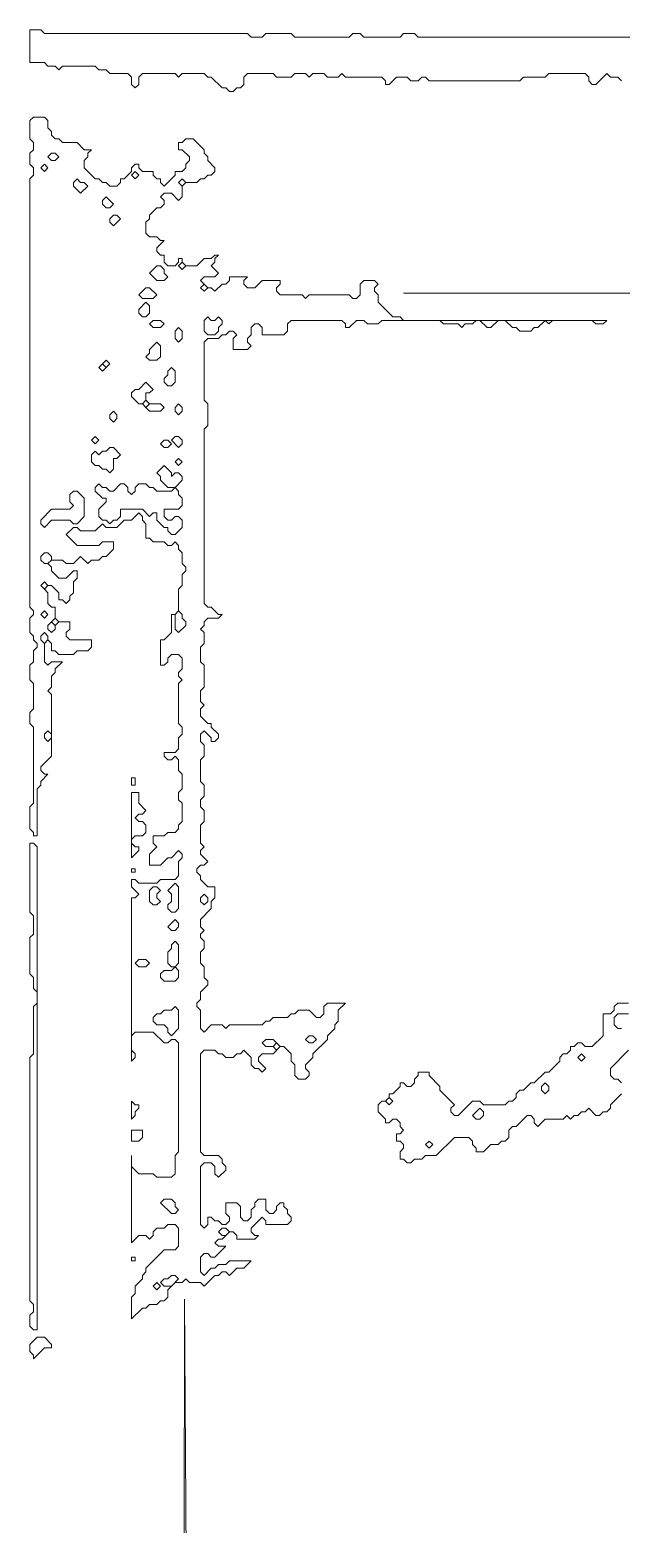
# Model space of a CAD drawing. Header units: millimetres. Extents: x 1 to 419, y 0 to 297.
# Drawn here: x 0.53 to 14.79, y 259.96 to 296 of the extents above; entities that cross this region are included whole.
import ezdxf

# ---------------------------------------------------------------- set-up
doc = ezdxf.new("R2010")
doc.units = ezdxf.units.MM
for name, color, linetype, lineweight in [('TRACE_CURVE', 6, 'Continuous', 0), ('TRACE_STRAIGHT', 5, 'Continuous', 0), ('TRACE_TEXT_SYMBOL', 6, 'Continuous', 0)]:
    doc.layers.add(name, color=color, linetype=linetype, lineweight=lineweight)

msp = doc.modelspace()

# ---------------------------------------------------------------- linework, layer by layer
at = {"layer": 'TRACE_CURVE', "color": 6}
for points in [[(16.201, 295.826), (9.896, 295.826), (9.808, 295.914), (9.546, 295.914), (9.458, 295.826), (8.582, 295.826), (8.495, 295.914), (8.32, 295.914), (8.232, 295.826), (6.918, 295.826), (6.831, 295.914), (6.218, 295.914), (6.13, 295.826), (5.867, 295.826), (5.78, 295.914), (0.876, 295.914), (0.788, 296.001), (0.525, 296.001), (0.525, 295.213), (0.876, 295.213), (0.963, 295.125), (1.138, 295.125), (1.226, 295.038), (1.314, 295.125), (2.102, 295.125), (2.189, 295.038), (2.365, 295.038), (2.452, 294.95), (2.89, 294.95), (2.978, 294.863), (2.978, 294.688), (3.065, 294.6), (3.153, 294.688), (3.153, 294.863), (3.24, 294.95), (4.028, 294.95), (4.116, 294.863), (4.204, 294.95), (4.729, 294.95), (4.817, 294.863), (4.904, 294.863), (5.167, 294.6), (5.254, 294.6), (5.342, 294.512), (5.43, 294.512), (5.517, 294.6), (5.605, 294.6), (5.692, 294.688), (5.692, 294.863), (5.78, 294.95), (6.393, 294.95), (6.48, 294.863), (6.831, 294.863)], [(6.831, 294.863), (6.918, 294.95), (7.181, 294.95), (7.269, 294.863), (7.356, 294.95), (7.619, 294.95), (7.707, 294.863), (7.969, 294.863), (8.057, 294.95), (8.144, 294.863), (9.02, 294.863), (9.108, 294.775), (9.108, 294.688), (9.195, 294.688), (9.37, 294.863), (9.633, 294.863), (9.721, 294.775), (9.896, 294.775), (9.983, 294.863), (10.071, 294.863), (10.159, 294.775), (12.348, 294.775), (12.436, 294.863), (12.961, 294.863), (13.049, 294.95), (13.924, 294.95), (14.012, 294.863), (14.012, 294.775), (14.099, 294.688), (14.187, 294.688), (14.45, 294.95), (14.537, 294.863), (14.712, 294.863), (14.8, 294.775)], [(0.613, 293.899), (0.525, 293.812), (0.525, 293.374), (0.613, 293.286), (0.613, 293.111), (0.525, 293.024), (0.525, 292.761), (0.613, 292.673), (0.613, 292.498), (0.525, 292.411), (0.525, 282.077), (0.613, 281.989), (0.613, 281.902), (0.525, 281.814), (0.525, 281.464), (0.613, 281.376), (0.613, 281.289), (0.701, 281.201), (0.701, 281.114), (0.613, 281.026), (0.613, 280.763), (0.525, 280.676), (0.525, 280.325), (0.613, 280.238), (0.613, 279.625), (0.525, 279.537), (0.525, 279.275), (0.613, 279.187), (0.613, 277.348), (0.525, 277.26), (0.525, 276.735), (0.613, 276.647), (0.613, 276.56), (0.701, 276.56), (0.701, 277.698), (0.788, 277.786), (0.788, 277.873), (0.963, 278.048), (0.876, 278.048), (0.788, 278.136), (0.788, 278.224), (1.051, 278.486), (1.051, 279.975), (0.963, 280.063), (1.051, 280.15), (1.051, 280.413), (1.138, 280.501), (1.138, 280.588), (1.314, 280.763), (1.051, 280.763), (0.963, 280.676), (0.876, 280.763), (0.876, 281.201), (0.963, 281.289), (1.051, 281.201), (1.051, 281.026), (1.138, 281.026), (1.226, 280.938), (1.576, 280.938), (1.664, 281.026), (1.927, 281.026), (2.014, 281.114), (2.014, 281.289), (1.489, 281.289)], [(4.904, 292.498), (4.992, 292.586), (4.992, 292.673), (4.817, 292.849), (4.817, 292.936), (4.729, 293.024), (4.729, 293.111), (4.466, 293.374), (4.291, 293.374), (4.204, 293.286), (4.116, 293.286), (4.116, 293.111), (4.204, 293.111), (4.379, 292.936), (4.379, 292.849), (4.291, 292.761), (4.291, 292.673), (4.204, 292.586), (4.028, 292.586), (4.028, 292.498), (3.766, 292.236), (3.678, 292.323), (3.678, 292.411), (3.591, 292.411), (3.503, 292.498), (3.503, 292.586), (3.24, 292.586), (3.153, 292.673), (3.153, 292.761), (3.065, 292.761), (2.978, 292.673), (2.978, 292.586), (2.802, 292.411), (2.715, 292.411), (2.715, 292.323), (2.627, 292.236), (2.452, 292.236), (2.365, 292.323), (2.277, 292.323), (2.189, 292.411), (2.102, 292.411), (1.839, 292.673), (1.839, 292.849), (1.927, 292.936), (1.927, 293.024), (2.014, 293.111), (1.839, 293.111), (1.664, 293.286), (1.314, 293.286), (1.226, 293.374), (1.138, 293.374), (1.051, 293.462), (1.051, 293.549), (0.963, 293.637), (0.963, 293.812), (0.876, 293.899), (0.613, 293.899)], [(6.48, 289.783), (6.568, 289.871), (6.568, 289.959), (6.13, 289.959), (5.955, 289.783), (5.78, 289.783), (5.692, 289.871), (5.692, 289.959), (5.78, 290.046), (5.342, 290.046), (5.342, 289.959), (5.254, 289.871), (5.167, 289.871), (4.992, 289.696), (4.904, 289.783), (4.817, 289.783), (4.641, 289.959), (4.729, 290.046), (4.992, 290.046), (5.079, 290.134), (4.904, 290.309), (4.992, 290.396), (4.992, 290.484), (5.079, 290.572), (4.992, 290.572), (4.904, 290.484), (4.729, 290.484), (4.554, 290.309), (4.291, 290.309), (4.204, 290.396), (4.204, 290.484), (4.116, 290.484), (4.116, 290.396), (4.028, 290.309), (3.853, 290.309), (3.766, 290.396), (3.766, 290.572), (3.678, 290.572), (3.591, 290.659), (3.591, 290.747), (3.766, 290.922), (3.678, 290.922), (3.591, 291.009), (3.415, 291.009), (3.328, 291.097), (3.328, 291.36), (3.415, 291.447), (3.415, 291.535), (3.591, 291.71), (3.678, 291.71), (3.766, 291.798), (3.766, 291.885), (3.678, 291.973), (3.766, 292.06), (3.941, 292.06), (4.116, 291.885), (4.204, 291.973), (4.204, 292.236), (4.291, 292.323), (4.554, 292.323), (4.641, 292.411), (4.729, 292.411), (4.817, 292.498), (4.904, 292.498)], [(5.867, 288.82), (5.955, 288.908), (6.043, 288.908), (6.13, 288.82), (6.13, 288.645), (6.656, 288.645), (6.743, 288.733), (6.743, 288.908), (6.831, 288.995), (8.057, 288.995), (8.144, 288.908), (8.144, 288.82), (8.232, 288.82), (8.407, 288.995), (8.582, 288.995), (8.67, 288.908), (8.933, 288.908), (9.02, 288.995), (10.421, 288.995), (10.509, 288.908), (10.859, 288.908), (10.947, 288.82), (11.034, 288.908), (11.21, 288.908), (11.297, 288.995), (11.385, 288.995), (11.56, 288.82), (11.647, 288.82), (11.823, 288.995), (11.998, 288.995), (12.173, 288.82), (12.26, 288.82), (12.348, 288.733), (12.611, 288.733), (12.698, 288.82), (12.786, 288.82), (12.961, 288.995), (13.049, 288.908), (13.136, 288.995), (14.099, 288.995), (14.187, 288.908), (14.362, 288.908), (14.45, 288.995), (9.546, 288.995), (9.458, 289.083), (9.283, 289.083), (8.933, 289.433), (8.933, 289.608), (8.845, 289.696), (8.845, 289.783), (8.933, 289.871), (8.845, 289.959), (8.582, 289.959), (8.495, 289.871), (8.495, 289.608), (8.407, 289.521), (8.32, 289.521), (8.232, 289.608), (7.269, 289.608), (7.181, 289.521), (7.094, 289.608), (6.568, 289.608), (6.48, 289.696), (6.48, 289.783)], [(4.641, 276.385), (4.641, 276.822), (4.729, 276.91), (4.729, 277.173), (4.641, 277.26), (4.641, 277.435), (4.729, 277.523), (4.729, 277.786), (4.641, 277.873), (4.641, 278.399), (4.729, 278.486), (4.729, 278.749), (4.641, 278.837), (4.641, 279.012), (4.729, 279.099), (4.904, 278.924), (4.904, 278.837), (4.992, 278.837), (5.079, 278.924), (5.079, 279.012), (4.904, 279.187), (4.904, 279.275), (4.817, 279.275), (4.641, 279.45), (4.641, 279.625), (4.729, 279.712), (4.641, 279.8), (4.641, 280.063), (4.729, 280.15), (4.729, 280.676), (4.641, 280.763), (4.641, 281.114), (4.729, 281.201), (4.729, 281.464), (4.641, 281.551), (4.729, 281.639), (4.729, 281.727), (4.817, 281.814), (5.079, 281.814), (5.167, 281.902), (5.079, 281.902), (4.904, 282.077), (4.817, 282.077), (4.729, 282.164), (4.729, 286.368), (4.817, 286.456), (4.817, 286.981), (4.729, 287.069), (4.729, 288.47), (4.817, 288.557), (5.079, 288.557), (5.167, 288.645), (5.254, 288.645), (5.342, 288.733), (5.43, 288.733), (5.517, 288.645), (5.43, 288.557), (5.43, 288.295), (5.78, 288.295), (5.867, 288.382), (5.78, 288.47), (5.78, 288.557), (5.867, 288.645), (5.867, 288.82)], [(1.489, 281.289), (1.401, 281.376), (1.401, 281.464), (1.489, 281.551), (1.489, 281.727), (1.226, 281.727), (1.138, 281.814), (1.138, 282.077), (1.051, 282.077), (0.963, 282.164), (0.963, 282.427), (0.876, 282.515), (0.963, 282.602), (1.051, 282.602), (1.226, 282.427), (1.226, 282.252), (1.314, 282.252), (1.401, 282.164), (1.489, 282.252), (1.489, 282.34), (1.576, 282.427), (1.576, 282.69), (1.664, 282.777), (1.664, 282.953), (1.576, 282.953), (1.401, 282.777), (1.226, 282.777), (1.051, 282.953), (1.051, 283.04), (0.963, 283.128), (1.051, 283.215), (1.314, 283.215), (1.401, 283.128), (1.576, 283.128), (1.751, 283.303), (1.927, 283.128), (2.014, 283.215), (2.189, 283.215), (2.277, 283.303), (2.365, 283.303), (2.54, 283.478), (2.54, 283.653), (2.277, 283.653), (2.189, 283.566), (1.664, 283.566), (1.401, 283.828), (1.576, 284.004), (1.664, 284.004), (1.751, 283.916), (2.102, 283.916), (2.277, 284.091), (2.365, 284.004), (2.627, 284.004), (2.802, 284.179), (2.978, 284.179), (3.153, 284.354), (3.24, 284.266), (3.24, 284.179), (3.328, 284.091), (3.328, 283.741), (3.415, 283.741), (3.503, 283.653), (3.766, 283.653), (3.853, 283.566)], [(3.853, 283.566), (3.941, 283.566), (4.028, 283.653), (4.116, 283.566), (4.116, 283.478), (4.204, 283.39), (4.204, 283.128), (4.291, 283.04), (4.291, 282.953), (4.204, 282.865), (4.204, 282.602), (4.116, 282.515), (4.116, 281.989), (4.028, 281.902), (3.941, 281.902), (3.941, 281.464), (3.766, 281.289), (3.678, 281.289), (3.678, 280.676), (3.766, 280.676), (3.853, 280.763), (3.853, 280.851), (3.941, 280.938), (4.116, 280.938), (4.204, 280.851), (4.204, 280.588), (4.116, 280.501), (4.116, 280.413), (4.204, 280.325), (4.116, 280.238), (4.116, 279.275), (4.204, 279.187), (4.204, 279.012), (4.116, 278.924), (4.116, 278.661), (4.028, 278.574), (3.766, 278.574), (3.766, 278.486), (3.853, 278.399), (3.941, 278.399), (4.028, 278.486), (4.116, 278.399), (4.116, 278.136), (4.204, 278.048), (4.204, 277.698), (4.116, 277.611), (4.116, 277.435), (4.204, 277.348), (4.204, 276.91), (4.116, 276.822), (4.116, 276.735), (4.028, 276.647), (3.853, 276.647), (3.766, 276.56), (3.503, 276.56), (3.503, 276.385), (3.591, 276.297), (3.415, 276.122), (3.415, 275.859), (3.678, 275.859), (3.853, 276.034), (3.941, 276.034), (4.116, 276.209), (4.204, 276.122)], [(4.204, 276.122), (4.204, 276.034), (4.116, 275.947), (4.116, 275.596), (4.028, 275.509), (3.678, 275.509), (3.591, 275.421), (3.153, 275.421), (3.065, 275.509), (2.978, 275.509), (2.978, 275.334), (3.153, 275.159), (3.065, 275.071), (2.978, 275.071), (2.978, 271.13), (3.065, 271.218), (3.065, 271.305), (2.978, 271.393), (2.978, 271.743), (3.065, 271.831), (3.503, 271.831), (3.766, 271.568), (3.853, 271.568), (3.941, 271.656), (4.028, 271.656), (4.116, 271.568), (4.116, 268.941), (4.028, 268.853), (4.028, 268.415), (3.941, 268.328), (3.591, 268.328), (3.503, 268.415), (3.153, 268.415), (2.978, 268.59), (2.978, 268.853), (2.978, 266.751), (3.153, 266.927), (3.328, 266.927), (3.415, 266.839), (3.503, 266.927), (3.503, 267.014), (3.591, 267.102), (3.766, 267.102), (3.853, 267.189), (4.028, 267.189), (4.116, 267.102), (4.116, 266.664), (4.028, 266.576), (3.766, 266.576), (3.328, 266.138), (3.328, 266.051), (3.24, 265.963), (3.24, 265.876), (3.065, 265.7), (3.065, 265.525), (2.978, 265.438), (2.978, 264.912), (3.24, 265.175), (3.328, 265.175), (3.415, 265.263), (3.591, 265.263), (3.678, 265.35), (3.766, 265.35), (3.853, 265.438)], [(7.181, 271.043), (7.356, 271.218), (7.356, 271.305), (7.707, 271.656), (7.707, 271.743), (7.882, 271.918), (7.882, 272.006), (7.969, 272.093), (7.969, 272.356), (8.144, 272.531), (7.707, 272.531), (7.619, 272.444), (7.619, 272.269), (7.531, 272.181), (7.444, 272.181), (7.269, 272.356), (7.006, 272.356), (6.918, 272.269), (6.831, 272.269), (6.743, 272.181), (6.393, 272.181), (6.305, 272.093), (6.218, 272.093), (6.13, 272.006), (5.342, 272.006), (5.254, 271.918), (5.167, 272.006), (4.904, 272.006), (4.729, 271.831), (4.641, 271.918), (4.641, 272.356), (4.554, 272.444), (4.554, 272.531), (4.641, 272.619), (4.641, 272.794), (4.817, 272.969), (4.817, 273.057), (4.729, 273.144), (4.729, 273.407), (4.641, 273.495), (4.641, 273.757), (4.729, 273.845), (4.729, 274.02), (4.641, 274.108), (4.641, 274.195), (4.729, 274.283), (4.641, 274.37), (4.641, 274.545), (4.904, 274.808), (4.904, 274.983), (4.992, 275.071), (4.992, 275.334), (4.817, 275.334), (4.641, 275.509), (4.641, 275.596), (4.554, 275.684), (4.554, 275.772), (4.641, 275.859), (4.729, 275.859), (4.817, 275.947), (4.641, 276.122), (4.641, 276.209), (4.729, 276.297), (4.641, 276.385)], [(14.975, 272.531), (14.712, 272.531), (14.625, 272.444), (14.625, 272.356), (14.537, 272.269), (14.362, 272.269), (14.362, 271.743), (14.099, 271.48), (13.924, 271.48), (13.837, 271.568), (13.749, 271.568), (13.662, 271.48), (13.574, 271.48), (13.574, 271.393), (13.486, 271.305), (13.399, 271.305), (13.311, 271.218), (13.311, 271.13), (13.049, 270.867), (12.961, 270.867), (12.698, 270.605), (12.611, 270.605), (12.436, 270.429), (12.348, 270.429), (12.26, 270.342), (12.26, 270.254), (12.173, 270.167), (12.085, 270.167), (11.998, 270.079), (11.472, 270.079), (11.385, 270.167), (11.21, 270.167), (10.859, 269.816), (10.772, 269.816), (10.684, 269.904), (10.684, 269.992), (10.772, 270.079), (10.421, 270.429), (10.421, 270.517), (10.159, 270.78), (10.159, 270.867), (9.896, 270.867), (9.896, 270.78), (9.808, 270.692), (9.808, 270.605), (9.721, 270.517), (9.633, 270.517), (9.546, 270.605), (9.458, 270.605), (9.458, 270.517), (9.283, 270.342), (9.195, 270.342)], [(14.8, 271.918), (14.712, 271.918), (14.625, 272.006), (14.625, 272.181), (14.712, 272.269), (14.975, 272.269)], [(5.867, 267.364), (5.78, 267.277), (5.692, 267.277), (5.605, 267.364), (5.605, 267.627), (5.517, 267.715), (5.254, 267.715), (5.254, 267.452), (5.342, 267.364), (5.342, 267.277), (5.254, 267.189), (5.167, 267.189), (5.079, 267.277), (4.992, 267.277), (4.904, 267.364), (4.817, 267.364), (4.817, 267.189), (4.729, 267.102), (4.641, 267.189), (4.641, 268.59), (4.729, 268.678), (4.904, 268.678), (4.992, 268.59), (4.992, 268.415), (5.079, 268.328), (5.254, 268.503), (5.254, 268.59), (5.167, 268.678), (5.167, 268.766), (5.079, 268.853), (4.729, 268.853), (4.641, 268.941), (4.641, 271.305), (4.729, 271.393), (4.992, 271.393), (5.079, 271.305), (5.167, 271.305), (5.254, 271.218), (5.43, 271.218), (5.517, 271.305), (5.605, 271.305), (5.692, 271.393), (5.867, 271.218), (5.867, 271.043), (5.955, 270.955), (6.043, 270.955), (6.13, 270.867), (6.218, 270.955), (6.043, 271.13), (6.043, 271.218), (6.13, 271.305), (6.393, 271.305), (6.568, 271.48), (6.656, 271.48), (6.831, 271.305), (6.831, 271.13), (6.918, 271.043), (6.918, 270.78), (7.006, 270.692), (7.181, 270.692), (7.269, 270.78), (7.269, 270.867), (7.181, 270.955), (7.181, 271.043)], [(14.8, 270.605), (14.712, 270.692), (14.625, 270.692), (14.537, 270.78), (14.537, 270.955), (14.975, 271.393)], [(9.195, 270.342), (9.195, 270.254), (9.108, 270.167), (9.02, 270.167), (8.933, 270.079), (8.933, 269.904), (9.108, 269.729), (9.108, 269.641), (9.195, 269.641), (9.283, 269.729), (9.37, 269.729), (9.458, 269.641), (9.458, 269.554), (9.546, 269.466), (9.458, 269.379), (9.37, 269.379), (9.37, 269.203), (9.458, 269.203), (9.546, 269.116), (9.546, 269.028), (9.458, 268.941), (9.458, 268.766), (9.546, 268.766), (9.633, 268.678), (9.721, 268.678), (9.808, 268.766), (9.983, 268.766), (10.071, 268.853), (10.334, 268.853), (10.772, 269.291), (11.122, 269.291), (11.21, 269.203), (11.21, 269.116), (11.297, 269.028), (11.297, 268.941), (11.472, 268.941), (11.647, 269.116), (11.823, 269.116), (11.91, 269.203), (11.998, 269.203), (12.085, 269.291), (12.085, 269.466), (12.173, 269.554), (12.26, 269.554), (12.523, 269.816), (12.611, 269.816), (12.698, 269.729), (12.698, 269.641), (12.786, 269.554), (12.961, 269.729), (13.399, 269.729), (13.486, 269.816), (13.574, 269.729), (13.662, 269.816), (13.749, 269.816), (13.837, 269.904), (13.924, 269.904), (14.012, 269.992), (14.187, 269.816), (14.275, 269.816), (14.362, 269.904), (14.45, 269.904), (14.537, 269.992), (14.537, 270.079)], [(14.537, 270.079), (14.8, 270.342)], [(3.853, 265.438), (3.853, 265.613), (4.028, 265.788), (4.204, 265.788), (4.291, 265.876), (4.379, 265.788), (4.641, 265.788), (4.729, 265.7), (4.992, 265.963), (5.079, 265.963), (5.167, 266.051), (5.254, 266.051), (5.342, 265.963), (5.517, 266.138), (5.692, 266.138), (5.867, 266.314), (5.342, 266.314), (5.254, 266.226), (5.079, 266.226), (4.992, 266.138), (4.904, 266.138), (4.729, 265.963), (4.641, 266.051), (4.641, 266.401), (4.729, 266.489), (4.817, 266.489), (4.904, 266.401), (4.992, 266.401), (5.254, 266.664), (5.079, 266.664), (4.992, 266.751), (5.079, 266.839), (5.167, 266.839), (5.342, 267.014), (5.43, 267.014), (5.517, 266.927), (5.517, 266.839), (5.955, 266.839), (6.043, 266.927), (5.955, 266.927), (5.867, 267.014), (5.867, 267.102), (6.13, 267.364), (6.218, 267.277), (6.218, 267.189), (6.743, 267.189), (6.831, 267.277), (6.831, 267.364), (6.743, 267.452), (6.743, 267.54), (6.656, 267.627), (6.656, 267.715), (6.568, 267.715), (6.48, 267.627), (6.48, 267.54), (6.393, 267.452), (6.305, 267.452), (6.218, 267.54), (6.218, 267.802), (6.043, 267.802), (5.955, 267.715), (5.955, 267.627), (5.867, 267.54), (5.867, 267.364)]]:
    msp.add_lwpolyline(points, dxfattribs=at)
for points in [[(0.963, 292.936), (1.051, 293.024), (1.138, 293.024), (1.226, 292.936), (1.138, 292.849), (1.051, 292.849)], [(0.788, 292.673), (0.876, 292.761), (0.963, 292.673), (0.876, 292.586)], [(1.576, 292.323), (1.664, 292.411), (1.751, 292.323), (1.839, 292.323), (1.927, 292.236), (1.751, 292.06), (1.576, 292.236)], [(2.978, 292.498), (3.065, 292.586), (3.153, 292.498), (3.065, 292.411)], [(4.116, 292.323), (4.204, 292.411), (4.291, 292.323), (4.204, 292.236)], [(2.277, 291.885), (2.365, 291.973), (2.54, 291.798), (2.452, 291.71), (2.365, 291.71), (2.277, 291.798)], [(2.452, 291.447), (2.54, 291.535), (2.627, 291.535), (2.715, 291.447), (2.54, 291.272), (2.452, 291.36)], [(3.591, 290.309), (3.678, 290.309), (3.766, 290.221), (3.766, 290.134), (3.853, 290.046), (3.766, 289.959), (3.591, 289.959), (3.415, 290.134)], [(4.116, 290.309), (4.204, 290.396), (4.291, 290.309), (4.204, 290.221)], [(3.328, 289.783), (3.415, 289.783), (3.591, 289.608), (3.503, 289.521), (3.24, 289.521), (3.153, 289.608)], [(4.641, 289.783), (4.729, 289.871), (4.817, 289.783), (4.729, 289.696)], [(3.328, 289.433), (3.415, 289.346), (3.415, 289.17), (3.328, 289.083), (3.24, 289.083), (3.153, 289.17), (3.153, 289.258)], [(4.729, 288.995), (4.817, 289.083), (4.904, 288.995), (4.992, 288.995), (5.079, 289.083), (5.167, 288.995), (5.167, 288.908), (5.079, 288.82), (5.079, 288.733), (4.992, 288.645), (4.817, 288.645), (4.729, 288.733)], [(3.415, 288.908), (3.503, 288.995), (3.678, 288.995), (3.766, 288.908), (3.678, 288.82), (3.503, 288.82)], [(4.028, 288.733), (4.116, 288.82), (4.204, 288.733), (4.204, 288.557), (4.116, 288.47), (4.028, 288.557)], [(3.591, 288.47), (3.678, 288.382), (3.678, 288.12), (3.591, 288.032), (3.415, 288.032), (3.328, 288.12), (3.415, 288.207), (3.415, 288.295)], [(2.189, 287.857), (2.277, 287.944), (2.365, 287.857), (2.277, 287.769)], [(2.277, 287.944), (2.365, 288.032), (2.452, 287.944), (2.365, 287.857)], [(3.853, 287.769), (3.941, 287.857), (4.028, 287.769), (4.028, 287.506), (3.941, 287.419), (3.853, 287.419), (3.766, 287.506), (3.766, 287.594), (3.853, 287.682)], [(3.328, 287.506), (3.503, 287.331), (3.415, 287.244), (3.328, 287.244), (3.328, 287.069), (3.24, 286.981), (3.153, 286.981), (2.978, 287.156), (2.978, 287.244), (3.065, 287.331), (3.153, 287.331)], [(3.24, 286.981), (3.328, 287.069), (3.415, 286.981), (3.328, 286.893)], [(3.328, 286.893), (3.415, 286.981), (3.678, 286.981), (3.766, 286.893), (3.678, 286.806), (3.415, 286.806)], [(4.028, 286.893), (4.116, 286.981), (4.204, 286.893), (4.204, 286.806), (4.116, 286.718), (4.028, 286.806)], [(2.452, 286.718), (2.54, 286.806), (2.627, 286.718), (2.627, 286.631), (2.54, 286.543), (2.452, 286.631)], [(2.014, 286.105), (2.102, 286.193), (2.189, 286.105), (2.102, 286.018)], [(3.941, 286.105), (4.028, 286.193), (4.116, 286.193), (4.204, 286.105), (4.204, 286.018), (4.116, 285.93)], [(2.365, 285.843), (2.452, 285.93), (2.54, 285.93), (2.715, 285.755), (2.627, 285.667), (2.54, 285.667), (2.54, 285.405), (2.452, 285.317), (2.365, 285.405), (2.277, 285.405), (2.189, 285.492), (2.102, 285.492), (2.014, 285.58), (2.014, 285.755), (2.102, 285.843), (2.189, 285.755), (2.277, 285.843)], [(3.678, 286.018), (3.766, 286.105), (3.853, 286.105), (3.941, 286.018), (3.853, 285.93), (3.766, 285.93)], [(3.766, 285.492), (3.941, 285.317), (3.941, 285.23), (4.028, 285.317), (4.116, 285.317), (4.204, 285.23), (4.204, 285.142), (4.028, 284.967), (3.853, 284.967), (3.678, 285.142), (3.678, 285.23), (3.591, 285.317)], [(4.028, 285.58), (4.116, 285.667), (4.204, 285.58), (4.116, 285.492)], [(2.102, 284.967), (2.189, 285.054), (2.277, 284.967), (2.365, 284.967), (2.452, 284.879), (2.54, 284.879), (2.715, 285.054), (2.802, 285.054), (2.89, 284.967), (2.89, 284.879), (2.978, 284.792), (3.065, 284.879), (3.065, 284.967), (3.153, 285.054), (3.328, 285.054), (3.415, 284.967), (3.503, 284.967), (3.591, 284.879), (3.941, 284.879), (4.028, 284.967), (4.116, 284.879), (4.116, 284.792), (4.204, 284.704), (4.204, 284.529), (4.116, 284.441), (3.766, 284.441), (3.766, 284.266), (3.853, 284.179), (3.941, 284.179), (4.028, 284.266), (4.116, 284.266), (4.204, 284.179), (4.204, 284.004), (4.028, 283.828), (3.941, 283.828), (3.853, 283.916), (3.853, 284.004), (3.766, 284.004), (3.591, 284.179), (3.591, 284.354), (3.503, 284.354), (3.415, 284.266), (3.24, 284.441), (2.715, 284.441), (2.715, 284.266), (2.627, 284.179), (2.54, 284.179), (2.452, 284.091), (2.365, 284.179), (2.277, 284.179), (2.189, 284.266), (2.189, 284.441), (2.365, 284.617), (2.365, 284.704), (2.277, 284.704), (2.102, 284.879)], [(1.489, 284.792), (1.576, 284.879), (1.664, 284.879), (1.839, 284.704), (1.839, 284.266), (1.664, 284.091), (1.576, 284.091), (1.489, 284.179), (1.051, 284.179), (0.876, 284.004), (0.788, 284.091), (0.788, 284.179), (1.051, 284.441), (1.489, 284.441), (1.576, 284.529), (1.489, 284.617)], [(0.788, 283.303), (0.876, 283.39), (0.963, 283.39), (1.051, 283.303), (1.051, 283.215), (0.963, 283.128), (0.876, 283.128), (0.788, 283.215)], [(0.788, 282.602), (0.876, 282.69), (0.963, 282.602), (0.876, 282.515)], [(0.788, 281.902), (0.876, 281.989), (0.963, 281.902), (0.876, 281.814)], [(1.051, 281.727), (1.138, 281.814), (1.226, 281.727), (1.138, 281.639)], [(4.028, 281.902), (4.116, 281.989), (4.204, 281.902), (4.204, 281.814), (4.291, 281.727), (4.291, 281.639), (4.116, 281.464), (4.028, 281.551)], [(0.788, 281.376), (0.876, 281.464), (0.963, 281.376), (0.963, 281.289), (0.876, 281.201), (0.788, 281.289)], [(0.963, 281.639), (1.051, 281.727), (1.138, 281.639), (1.138, 281.551), (1.051, 281.464), (0.963, 281.551)], [(0.876, 279.012), (0.963, 279.099), (1.051, 279.012), (1.051, 278.924), (0.963, 278.837), (0.876, 278.924)], [(3.415, 275.246), (3.503, 275.334), (3.591, 275.334), (3.678, 275.246), (3.591, 275.159), (3.591, 275.071), (3.678, 274.983), (3.591, 274.896), (3.503, 274.896), (3.415, 274.983)], [(4.028, 275.421), (4.116, 275.334), (4.116, 274.808), (4.028, 274.721), (3.941, 274.721), (3.853, 274.808), (3.853, 274.896), (3.941, 274.983), (3.941, 275.159), (3.853, 275.246)], [(4.641, 275.071), (4.729, 275.159), (4.817, 275.071), (4.817, 274.983), (4.729, 274.896), (4.641, 274.983)], [(4.028, 274.545), (4.116, 274.458), (4.116, 274.37), (4.028, 274.283), (3.941, 274.283), (3.853, 274.37)], [(3.941, 273.932), (4.028, 274.02), (4.116, 273.932), (4.116, 273.495), (4.028, 273.407), (3.941, 273.407), (3.853, 273.495), (3.853, 273.757), (3.941, 273.845)], [(3.065, 273.495), (3.153, 273.582), (3.328, 273.582), (3.415, 273.495), (3.328, 273.407), (3.153, 273.407)], [(3.941, 273.319), (4.028, 273.407), (4.116, 273.319), (4.116, 273.144), (4.028, 273.057), (3.766, 273.057), (3.678, 273.144), (3.678, 273.232), (3.766, 273.319)], [(3.941, 272.356), (4.028, 272.444), (4.116, 272.356), (4.116, 271.918), (3.941, 271.743), (3.853, 271.831), (3.853, 271.918), (3.766, 272.006), (3.591, 272.006), (3.503, 272.093), (3.503, 272.181), (3.591, 272.269), (3.678, 272.269), (3.766, 272.356)], [(7.181, 271.656), (7.269, 271.743), (7.356, 271.743), (7.444, 271.656), (7.356, 271.568), (7.269, 271.568)], [(6.13, 271.568), (6.218, 271.656), (6.393, 271.656), (6.48, 271.568), (6.393, 271.48), (6.218, 271.48)], [(6.393, 271.48), (6.48, 271.568), (6.568, 271.48), (6.48, 271.393)], [(13.749, 271.218), (13.837, 271.305), (13.924, 271.218), (13.837, 271.13)], [(12.873, 270.517), (12.961, 270.605), (13.049, 270.517), (13.049, 270.429), (12.961, 270.342), (12.873, 270.429)], [(9.108, 270.167), (9.195, 270.254), (9.283, 270.167), (9.195, 270.079)], [(11.385, 269.992), (11.472, 269.904), (11.472, 269.816), (11.385, 269.729), (11.297, 269.729), (11.21, 269.816)], [(10.071, 269.116), (10.159, 269.203), (10.246, 269.116), (10.159, 269.028)], [(3.678, 267.715), (3.766, 267.802), (3.941, 267.802), (4.028, 267.715), (4.028, 267.627), (4.116, 267.54), (4.028, 267.452), (3.941, 267.452)], [(5.079, 267.014), (5.167, 267.102), (5.254, 267.102), (5.342, 267.014), (5.254, 266.927), (5.167, 266.927)], [(3.853, 265.876), (3.941, 265.963), (4.028, 265.963), (4.116, 265.876), (3.941, 265.7), (3.766, 265.7), (3.678, 265.788), (3.766, 265.876)], [(3.503, 265.7), (3.591, 265.788), (3.678, 265.7), (3.591, 265.613)]]:
    msp.add_lwpolyline(points, close=True, dxfattribs=at)
at = {"layer": 'TRACE_STRAIGHT', "color": 5}
for p, q in [((9.546, 289.652), (21.456, 289.652)), ((3.961, 29.956), (4.254, 265.391)), ((4.254, 265.391), (4.548, 225.865))]:
    msp.add_line(p, q, dxfattribs=at)
at = {"layer": 'TRACE_TEXT_SYMBOL', "color": 6}
for points in [[(2.978, 277.961), (3.065, 277.961), (3.065, 277.786), (2.978, 277.786)], [(2.978, 277.611), (2.978, 276.034), (3.153, 276.209), (3.153, 276.297), (3.065, 276.297), (2.978, 276.385), (2.978, 276.472), (3.065, 276.56), (3.24, 276.56), (3.328, 276.647), (3.328, 276.822), (3.24, 276.91), (3.153, 276.91), (3.065, 276.998), (3.153, 277.085), (3.24, 277.085), (3.328, 277.173), (3.153, 277.348), (3.153, 277.611)], [(0.525, 276.385), (0.525, 274.721), (0.613, 274.633), (0.613, 274.195), (0.525, 274.108), (0.525, 273.232), (0.613, 273.144), (0.613, 272.882), (0.701, 272.794), (0.701, 272.531), (0.613, 272.444), (0.613, 271.305), (0.525, 271.218), (0.525, 265.35), (0.613, 265.263), (0.613, 265.087), (0.525, 265), (0.525, 264.737), (0.613, 264.65), (0.701, 264.65), (0.701, 276.297), (0.613, 276.385)], [(2.978, 275.772), (3.065, 275.772), (3.065, 275.684), (2.978, 275.684)], [(2.978, 270.167), (2.978, 269.729), (3.065, 269.816), (3.065, 269.904), (3.153, 269.992), (3.153, 270.079), (3.065, 270.079)], [(2.978, 269.466), (2.978, 269.203), (3.153, 269.203), (3.24, 269.291), (3.24, 269.466)], [(2.978, 266.401), (3.065, 266.401), (3.065, 266.314), (2.978, 266.314)], [(0.701, 264.474), (0.525, 264.299), (0.525, 264.124), (0.613, 264.037), (0.613, 263.949), (0.876, 264.212), (1.051, 264.212), (1.051, 264.299), (0.876, 264.474)]]:
    msp.add_lwpolyline(points, close=True, dxfattribs=at)

doc.saveas('drawing.dxf')
